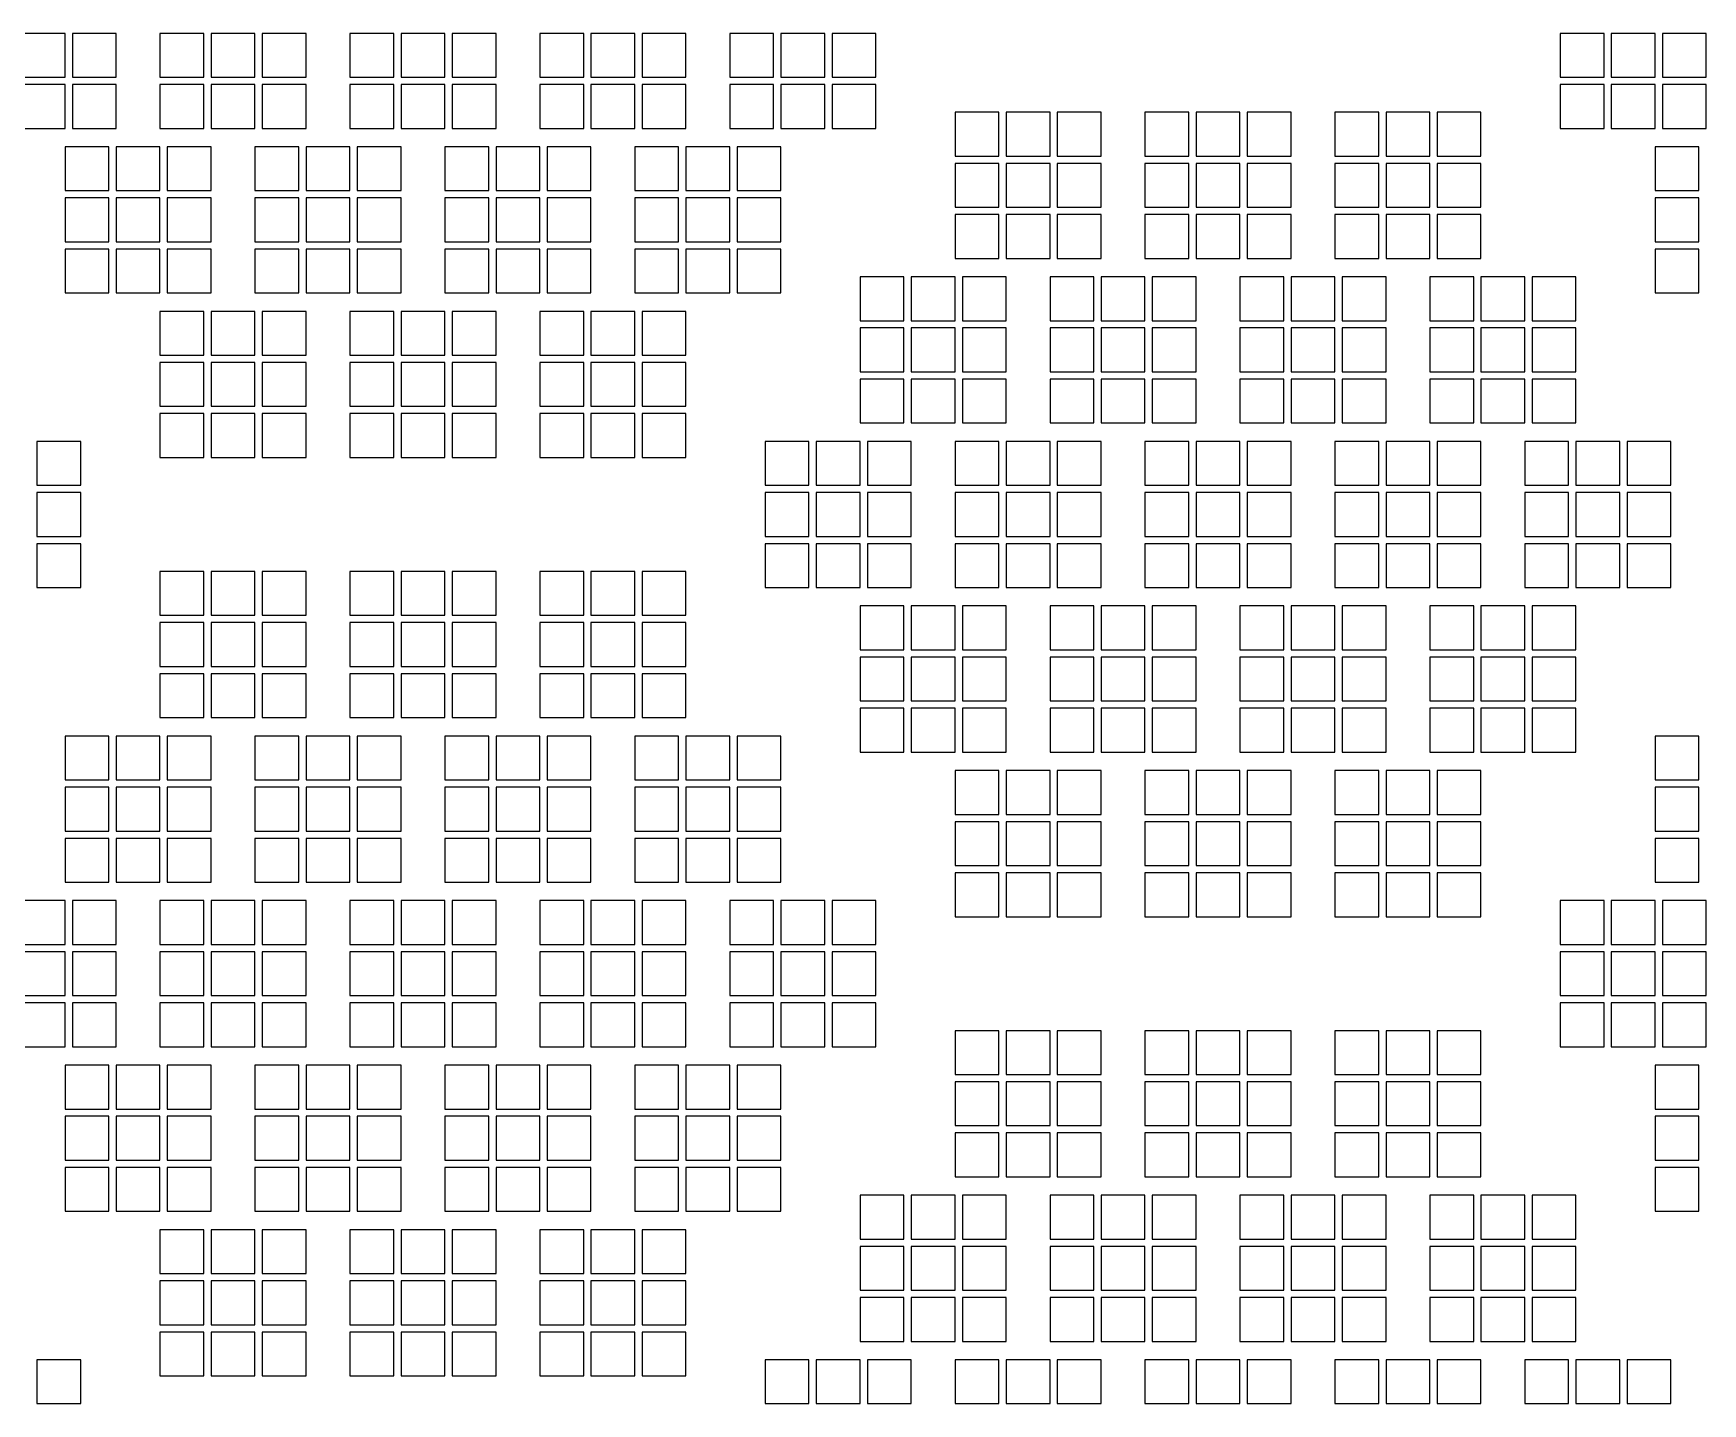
# Model space of a CAD drawing. Extents: x -49 to 54, y -38 to 38.
# Drawn here: x -10.83 to 0.6, y 17.48 to 26.86 of the extents above; entities that cross this region are included whole.
import ezdxf

# ---------------------------------------------------------------- set-up
doc = ezdxf.new("R2010")
doc.units = 0
doc.layers.add('BACK_LAYER', color=5, linetype='CONTINUOUS')

msp = doc.modelspace()

# ---------------------------------------------------------------- linework, layer by layer
at = {"layer": 'BACK_LAYER'}
for points in [[(-10.913, 26.556), (-10.613, 26.556), (-10.613, 26.856), (-10.913, 26.856)], [(-10.563, 26.556), (-10.263, 26.556), (-10.263, 26.856), (-10.563, 26.856)], [(-9.963, 26.556), (-9.663, 26.556), (-9.663, 26.856), (-9.963, 26.856)], [(-9.613, 26.556), (-9.313, 26.556), (-9.313, 26.856), (-9.613, 26.856)], [(-9.263, 26.556), (-8.963, 26.556), (-8.963, 26.856), (-9.263, 26.856)], [(-8.663, 26.556), (-8.363, 26.556), (-8.363, 26.856), (-8.663, 26.856)], [(-8.313, 26.556), (-8.013, 26.556), (-8.013, 26.856), (-8.313, 26.856)], [(-7.963, 26.556), (-7.663, 26.556), (-7.663, 26.856), (-7.963, 26.856)], [(-7.363, 26.556), (-7.063, 26.556), (-7.063, 26.856), (-7.363, 26.856)], [(-7.013, 26.556), (-6.713, 26.556), (-6.713, 26.856), (-7.013, 26.856)], [(-6.663, 26.556), (-6.363, 26.556), (-6.363, 26.856), (-6.663, 26.856)], [(-6.063, 26.556), (-5.763, 26.556), (-5.763, 26.856), (-6.063, 26.856)], [(-5.713, 26.556), (-5.413, 26.556), (-5.413, 26.856), (-5.713, 26.856)], [(-5.363, 26.556), (-5.063, 26.556), (-5.063, 26.856), (-5.363, 26.856)], [(-0.379, 26.556), (-0.079, 26.556), (-0.079, 26.856), (-0.379, 26.856)], [(-0.029, 26.556), (0.271, 26.556), (0.271, 26.856), (-0.029, 26.856)], [(0.321, 26.556), (0.621, 26.556), (0.621, 26.856), (0.321, 26.856)], [(-10.913, 26.206), (-10.613, 26.206), (-10.613, 26.506), (-10.913, 26.506)], [(-10.563, 26.206), (-10.263, 26.206), (-10.263, 26.506), (-10.563, 26.506)], [(-9.963, 26.206), (-9.663, 26.206), (-9.663, 26.506), (-9.963, 26.506)], [(-9.613, 26.206), (-9.313, 26.206), (-9.313, 26.506), (-9.613, 26.506)], [(-9.263, 26.206), (-8.963, 26.206), (-8.963, 26.506), (-9.263, 26.506)], [(-8.663, 26.206), (-8.363, 26.206), (-8.363, 26.506), (-8.663, 26.506)], [(-8.313, 26.206), (-8.013, 26.206), (-8.013, 26.506), (-8.313, 26.506)], [(-7.963, 26.206), (-7.663, 26.206), (-7.663, 26.506), (-7.963, 26.506)], [(-7.363, 26.206), (-7.063, 26.206), (-7.063, 26.506), (-7.363, 26.506)], [(-7.013, 26.206), (-6.713, 26.206), (-6.713, 26.506), (-7.013, 26.506)], [(-6.663, 26.206), (-6.363, 26.206), (-6.363, 26.506), (-6.663, 26.506)], [(-6.063, 26.206), (-5.763, 26.206), (-5.763, 26.506), (-6.063, 26.506)], [(-5.713, 26.206), (-5.413, 26.206), (-5.413, 26.506), (-5.713, 26.506)], [(-5.363, 26.206), (-5.063, 26.206), (-5.063, 26.506), (-5.363, 26.506)], [(-0.379, 26.206), (-0.079, 26.206), (-0.079, 26.506), (-0.379, 26.506)], [(-0.029, 26.206), (0.271, 26.206), (0.271, 26.506), (-0.029, 26.506)], [(0.321, 26.206), (0.621, 26.206), (0.621, 26.506), (0.321, 26.506)], [(-4.521, 26.016), (-4.221, 26.016), (-4.221, 26.316), (-4.521, 26.316)], [(-4.171, 26.016), (-3.871, 26.016), (-3.871, 26.316), (-4.171, 26.316)], [(-3.821, 26.016), (-3.521, 26.016), (-3.521, 26.316), (-3.821, 26.316)], [(-3.221, 26.016), (-2.921, 26.016), (-2.921, 26.316), (-3.221, 26.316)], [(-2.871, 26.016), (-2.571, 26.016), (-2.571, 26.316), (-2.871, 26.316)], [(-2.521, 26.016), (-2.221, 26.016), (-2.221, 26.316), (-2.521, 26.316)], [(-1.921, 26.016), (-1.621, 26.016), (-1.621, 26.316), (-1.921, 26.316)], [(-1.571, 26.016), (-1.271, 26.016), (-1.271, 26.316), (-1.571, 26.316)], [(-1.221, 26.016), (-0.921, 26.016), (-0.921, 26.316), (-1.221, 26.316)], [(-10.613, 25.78), (-10.313, 25.78), (-10.313, 26.08), (-10.613, 26.08)], [(-10.263, 25.78), (-9.963, 25.78), (-9.963, 26.08), (-10.263, 26.08)], [(-9.913, 25.78), (-9.613, 25.78), (-9.613, 26.08), (-9.913, 26.08)], [(-9.313, 25.78), (-9.013, 25.78), (-9.013, 26.08), (-9.313, 26.08)], [(-8.963, 25.78), (-8.663, 25.78), (-8.663, 26.08), (-8.963, 26.08)], [(-8.613, 25.78), (-8.313, 25.78), (-8.313, 26.08), (-8.613, 26.08)], [(-8.013, 25.78), (-7.713, 25.78), (-7.713, 26.08), (-8.013, 26.08)], [(-7.663, 25.78), (-7.363, 25.78), (-7.363, 26.08), (-7.663, 26.08)], [(-7.313, 25.78), (-7.013, 25.78), (-7.013, 26.08), (-7.313, 26.08)], [(-6.713, 25.78), (-6.413, 25.78), (-6.413, 26.08), (-6.713, 26.08)], [(-6.363, 25.78), (-6.063, 25.78), (-6.063, 26.08), (-6.363, 26.08)], [(-6.013, 25.78), (-5.713, 25.78), (-5.713, 26.08), (-6.013, 26.08)], [(0.271, 25.78), (0.571, 25.78), (0.571, 26.08), (0.271, 26.08)], [(-4.521, 25.666), (-4.221, 25.666), (-4.221, 25.966), (-4.521, 25.966)], [(-4.171, 25.666), (-3.871, 25.666), (-3.871, 25.966), (-4.171, 25.966)], [(-3.821, 25.666), (-3.521, 25.666), (-3.521, 25.966), (-3.821, 25.966)], [(-3.221, 25.666), (-2.921, 25.666), (-2.921, 25.966), (-3.221, 25.966)], [(-2.871, 25.666), (-2.571, 25.666), (-2.571, 25.966), (-2.871, 25.966)], [(-2.521, 25.666), (-2.221, 25.666), (-2.221, 25.966), (-2.521, 25.966)], [(-1.921, 25.666), (-1.621, 25.666), (-1.621, 25.966), (-1.921, 25.966)], [(-1.571, 25.666), (-1.271, 25.666), (-1.271, 25.966), (-1.571, 25.966)], [(-1.221, 25.666), (-0.921, 25.666), (-0.921, 25.966), (-1.221, 25.966)], [(-10.613, 25.43), (-10.313, 25.43), (-10.313, 25.73), (-10.613, 25.73)], [(-10.263, 25.43), (-9.963, 25.43), (-9.963, 25.73), (-10.263, 25.73)], [(-9.913, 25.43), (-9.613, 25.43), (-9.613, 25.73), (-9.913, 25.73)], [(-9.313, 25.43), (-9.013, 25.43), (-9.013, 25.73), (-9.313, 25.73)], [(-8.963, 25.43), (-8.663, 25.43), (-8.663, 25.73), (-8.963, 25.73)], [(-8.613, 25.43), (-8.313, 25.43), (-8.313, 25.73), (-8.613, 25.73)], [(-8.013, 25.43), (-7.713, 25.43), (-7.713, 25.73), (-8.013, 25.73)], [(-7.663, 25.43), (-7.363, 25.43), (-7.363, 25.73), (-7.663, 25.73)], [(-7.313, 25.43), (-7.013, 25.43), (-7.013, 25.73), (-7.313, 25.73)], [(-6.713, 25.43), (-6.413, 25.43), (-6.413, 25.73), (-6.713, 25.73)], [(-6.363, 25.43), (-6.063, 25.43), (-6.063, 25.73), (-6.363, 25.73)], [(-6.013, 25.43), (-5.713, 25.43), (-5.713, 25.73), (-6.013, 25.73)], [(0.271, 25.43), (0.571, 25.43), (0.571, 25.73), (0.271, 25.73)], [(-4.521, 25.316), (-4.221, 25.316), (-4.221, 25.616), (-4.521, 25.616)], [(-4.171, 25.316), (-3.871, 25.316), (-3.871, 25.616), (-4.171, 25.616)], [(-3.821, 25.316), (-3.521, 25.316), (-3.521, 25.616), (-3.821, 25.616)], [(-3.221, 25.316), (-2.921, 25.316), (-2.921, 25.616), (-3.221, 25.616)], [(-2.871, 25.316), (-2.571, 25.316), (-2.571, 25.616), (-2.871, 25.616)], [(-2.521, 25.316), (-2.221, 25.316), (-2.221, 25.616), (-2.521, 25.616)], [(-1.921, 25.316), (-1.621, 25.316), (-1.621, 25.616), (-1.921, 25.616)], [(-1.571, 25.316), (-1.271, 25.316), (-1.271, 25.616), (-1.571, 25.616)], [(-1.221, 25.316), (-0.921, 25.316), (-0.921, 25.616), (-1.221, 25.616)], [(-10.613, 25.08), (-10.313, 25.08), (-10.313, 25.38), (-10.613, 25.38)], [(-10.263, 25.08), (-9.963, 25.08), (-9.963, 25.38), (-10.263, 25.38)], [(-9.913, 25.08), (-9.613, 25.08), (-9.613, 25.38), (-9.913, 25.38)], [(-9.313, 25.08), (-9.013, 25.08), (-9.013, 25.38), (-9.313, 25.38)], [(-8.963, 25.08), (-8.663, 25.08), (-8.663, 25.38), (-8.963, 25.38)], [(-8.613, 25.08), (-8.313, 25.08), (-8.313, 25.38), (-8.613, 25.38)], [(-8.013, 25.08), (-7.713, 25.08), (-7.713, 25.38), (-8.013, 25.38)], [(-7.663, 25.08), (-7.363, 25.08), (-7.363, 25.38), (-7.663, 25.38)], [(-7.313, 25.08), (-7.013, 25.08), (-7.013, 25.38), (-7.313, 25.38)], [(-6.713, 25.08), (-6.413, 25.08), (-6.413, 25.38), (-6.713, 25.38)], [(-6.363, 25.08), (-6.063, 25.08), (-6.063, 25.38), (-6.363, 25.38)], [(-6.013, 25.08), (-5.713, 25.08), (-5.713, 25.38), (-6.013, 25.38)], [(0.271, 25.08), (0.571, 25.08), (0.571, 25.38), (0.271, 25.38)], [(-5.171, 24.89), (-4.871, 24.89), (-4.871, 25.19), (-5.171, 25.19)], [(-4.821, 24.89), (-4.521, 24.89), (-4.521, 25.19), (-4.821, 25.19)], [(-4.471, 24.89), (-4.171, 24.89), (-4.171, 25.19), (-4.471, 25.19)], [(-3.871, 24.89), (-3.571, 24.89), (-3.571, 25.19), (-3.871, 25.19)], [(-3.521, 24.89), (-3.221, 24.89), (-3.221, 25.19), (-3.521, 25.19)], [(-3.171, 24.89), (-2.871, 24.89), (-2.871, 25.19), (-3.171, 25.19)], [(-2.571, 24.89), (-2.271, 24.89), (-2.271, 25.19), (-2.571, 25.19)], [(-2.221, 24.89), (-1.921, 24.89), (-1.921, 25.19), (-2.221, 25.19)], [(-1.871, 24.89), (-1.571, 24.89), (-1.571, 25.19), (-1.871, 25.19)], [(-1.271, 24.89), (-0.971, 24.89), (-0.971, 25.19), (-1.271, 25.19)], [(-0.921, 24.89), (-0.621, 24.89), (-0.621, 25.19), (-0.921, 25.19)], [(-0.571, 24.89), (-0.271, 24.89), (-0.271, 25.19), (-0.571, 25.19)], [(-9.963, 24.654), (-9.663, 24.654), (-9.663, 24.954), (-9.963, 24.954)], [(-9.613, 24.654), (-9.313, 24.654), (-9.313, 24.954), (-9.613, 24.954)], [(-9.263, 24.654), (-8.963, 24.654), (-8.963, 24.954), (-9.263, 24.954)], [(-8.663, 24.654), (-8.363, 24.654), (-8.363, 24.954), (-8.663, 24.954)], [(-8.313, 24.654), (-8.013, 24.654), (-8.013, 24.954), (-8.313, 24.954)], [(-7.963, 24.654), (-7.663, 24.654), (-7.663, 24.954), (-7.963, 24.954)], [(-7.363, 24.654), (-7.063, 24.654), (-7.063, 24.954), (-7.363, 24.954)], [(-7.013, 24.654), (-6.713, 24.654), (-6.713, 24.954), (-7.013, 24.954)], [(-6.663, 24.654), (-6.363, 24.654), (-6.363, 24.954), (-6.663, 24.954)], [(-5.171, 24.54), (-4.871, 24.54), (-4.871, 24.84), (-5.171, 24.84)], [(-4.821, 24.54), (-4.521, 24.54), (-4.521, 24.84), (-4.821, 24.84)], [(-4.471, 24.54), (-4.171, 24.54), (-4.171, 24.84), (-4.471, 24.84)], [(-3.871, 24.54), (-3.571, 24.54), (-3.571, 24.84), (-3.871, 24.84)], [(-3.521, 24.54), (-3.221, 24.54), (-3.221, 24.84), (-3.521, 24.84)], [(-3.171, 24.54), (-2.871, 24.54), (-2.871, 24.84), (-3.171, 24.84)], [(-2.571, 24.54), (-2.271, 24.54), (-2.271, 24.84), (-2.571, 24.84)], [(-2.221, 24.54), (-1.921, 24.54), (-1.921, 24.84), (-2.221, 24.84)], [(-1.871, 24.54), (-1.571, 24.54), (-1.571, 24.84), (-1.871, 24.84)], [(-1.271, 24.54), (-0.971, 24.54), (-0.971, 24.84), (-1.271, 24.84)], [(-0.921, 24.54), (-0.621, 24.54), (-0.621, 24.84), (-0.921, 24.84)], [(-0.571, 24.54), (-0.271, 24.54), (-0.271, 24.84), (-0.571, 24.84)], [(-9.963, 24.304), (-9.663, 24.304), (-9.663, 24.604), (-9.963, 24.604)], [(-9.613, 24.304), (-9.313, 24.304), (-9.313, 24.604), (-9.613, 24.604)], [(-9.263, 24.304), (-8.963, 24.304), (-8.963, 24.604), (-9.263, 24.604)], [(-8.663, 24.304), (-8.363, 24.304), (-8.363, 24.604), (-8.663, 24.604)], [(-8.313, 24.304), (-8.013, 24.304), (-8.013, 24.604), (-8.313, 24.604)], [(-7.963, 24.304), (-7.663, 24.304), (-7.663, 24.604), (-7.963, 24.604)], [(-7.363, 24.304), (-7.063, 24.304), (-7.063, 24.604), (-7.363, 24.604)], [(-7.013, 24.304), (-6.713, 24.304), (-6.713, 24.604), (-7.013, 24.604)], [(-6.663, 24.304), (-6.363, 24.304), (-6.363, 24.604), (-6.663, 24.604)], [(-5.171, 24.19), (-4.871, 24.19), (-4.871, 24.49), (-5.171, 24.49)], [(-4.821, 24.19), (-4.521, 24.19), (-4.521, 24.49), (-4.821, 24.49)], [(-4.471, 24.19), (-4.171, 24.19), (-4.171, 24.49), (-4.471, 24.49)], [(-3.871, 24.19), (-3.571, 24.19), (-3.571, 24.49), (-3.871, 24.49)], [(-3.521, 24.19), (-3.221, 24.19), (-3.221, 24.49), (-3.521, 24.49)], [(-3.171, 24.19), (-2.871, 24.19), (-2.871, 24.49), (-3.171, 24.49)], [(-2.571, 24.19), (-2.271, 24.19), (-2.271, 24.49), (-2.571, 24.49)], [(-2.221, 24.19), (-1.921, 24.19), (-1.921, 24.49), (-2.221, 24.49)], [(-1.871, 24.19), (-1.571, 24.19), (-1.571, 24.49), (-1.871, 24.49)], [(-1.271, 24.19), (-0.971, 24.19), (-0.971, 24.49), (-1.271, 24.49)], [(-0.921, 24.19), (-0.621, 24.19), (-0.621, 24.49), (-0.921, 24.49)], [(-0.571, 24.19), (-0.271, 24.19), (-0.271, 24.49), (-0.571, 24.49)], [(-9.963, 23.954), (-9.663, 23.954), (-9.663, 24.254), (-9.963, 24.254)], [(-9.613, 23.954), (-9.313, 23.954), (-9.313, 24.254), (-9.613, 24.254)], [(-9.263, 23.954), (-8.963, 23.954), (-8.963, 24.254), (-9.263, 24.254)], [(-8.663, 23.954), (-8.363, 23.954), (-8.363, 24.254), (-8.663, 24.254)], [(-8.313, 23.954), (-8.013, 23.954), (-8.013, 24.254), (-8.313, 24.254)], [(-7.963, 23.954), (-7.663, 23.954), (-7.663, 24.254), (-7.963, 24.254)], [(-7.363, 23.954), (-7.063, 23.954), (-7.063, 24.254), (-7.363, 24.254)], [(-7.013, 23.954), (-6.713, 23.954), (-6.713, 24.254), (-7.013, 24.254)], [(-6.663, 23.954), (-6.363, 23.954), (-6.363, 24.254), (-6.663, 24.254)], [(-10.805, 23.764), (-10.505, 23.764), (-10.505, 24.064), (-10.805, 24.064)], [(-5.821, 23.764), (-5.521, 23.764), (-5.521, 24.064), (-5.821, 24.064)], [(-5.471, 23.764), (-5.171, 23.764), (-5.171, 24.064), (-5.471, 24.064)], [(-5.121, 23.764), (-4.821, 23.764), (-4.821, 24.064), (-5.121, 24.064)], [(-4.521, 23.764), (-4.221, 23.764), (-4.221, 24.064), (-4.521, 24.064)], [(-4.171, 23.764), (-3.871, 23.764), (-3.871, 24.064), (-4.171, 24.064)], [(-3.821, 23.764), (-3.521, 23.764), (-3.521, 24.064), (-3.821, 24.064)], [(-3.221, 23.764), (-2.921, 23.764), (-2.921, 24.064), (-3.221, 24.064)], [(-2.871, 23.764), (-2.571, 23.764), (-2.571, 24.064), (-2.871, 24.064)], [(-2.521, 23.764), (-2.221, 23.764), (-2.221, 24.064), (-2.521, 24.064)], [(-1.921, 23.764), (-1.621, 23.764), (-1.621, 24.064), (-1.921, 24.064)], [(-1.571, 23.764), (-1.271, 23.764), (-1.271, 24.064), (-1.571, 24.064)], [(-1.221, 23.764), (-0.921, 23.764), (-0.921, 24.064), (-1.221, 24.064)], [(-0.621, 23.764), (-0.321, 23.764), (-0.321, 24.064), (-0.621, 24.064)], [(-0.271, 23.764), (0.029, 23.764), (0.029, 24.064), (-0.271, 24.064)], [(0.079, 23.764), (0.379, 23.764), (0.379, 24.064), (0.079, 24.064)], [(-10.805, 23.414), (-10.505, 23.414), (-10.505, 23.714), (-10.805, 23.714)], [(-5.821, 23.414), (-5.521, 23.414), (-5.521, 23.714), (-5.821, 23.714)], [(-5.471, 23.414), (-5.171, 23.414), (-5.171, 23.714), (-5.471, 23.714)], [(-5.121, 23.414), (-4.821, 23.414), (-4.821, 23.714), (-5.121, 23.714)], [(-4.521, 23.414), (-4.221, 23.414), (-4.221, 23.714), (-4.521, 23.714)], [(-4.171, 23.414), (-3.871, 23.414), (-3.871, 23.714), (-4.171, 23.714)], [(-3.821, 23.414), (-3.521, 23.414), (-3.521, 23.714), (-3.821, 23.714)], [(-3.221, 23.414), (-2.921, 23.414), (-2.921, 23.714), (-3.221, 23.714)], [(-2.871, 23.414), (-2.571, 23.414), (-2.571, 23.714), (-2.871, 23.714)], [(-2.521, 23.414), (-2.221, 23.414), (-2.221, 23.714), (-2.521, 23.714)], [(-1.921, 23.414), (-1.621, 23.414), (-1.621, 23.714), (-1.921, 23.714)], [(-1.571, 23.414), (-1.271, 23.414), (-1.271, 23.714), (-1.571, 23.714)], [(-1.221, 23.414), (-0.921, 23.414), (-0.921, 23.714), (-1.221, 23.714)], [(-0.621, 23.414), (-0.321, 23.414), (-0.321, 23.714), (-0.621, 23.714)], [(-0.271, 23.414), (0.029, 23.414), (0.029, 23.714), (-0.271, 23.714)], [(0.079, 23.414), (0.379, 23.414), (0.379, 23.714), (0.079, 23.714)], [(-10.805, 23.064), (-10.505, 23.064), (-10.505, 23.364), (-10.805, 23.364)], [(-5.821, 23.064), (-5.521, 23.064), (-5.521, 23.364), (-5.821, 23.364)], [(-5.471, 23.064), (-5.171, 23.064), (-5.171, 23.364), (-5.471, 23.364)], [(-5.121, 23.064), (-4.821, 23.064), (-4.821, 23.364), (-5.121, 23.364)], [(-4.521, 23.064), (-4.221, 23.064), (-4.221, 23.364), (-4.521, 23.364)], [(-4.171, 23.064), (-3.871, 23.064), (-3.871, 23.364), (-4.171, 23.364)], [(-3.821, 23.064), (-3.521, 23.064), (-3.521, 23.364), (-3.821, 23.364)], [(-3.221, 23.064), (-2.921, 23.064), (-2.921, 23.364), (-3.221, 23.364)], [(-2.871, 23.064), (-2.571, 23.064), (-2.571, 23.364), (-2.871, 23.364)], [(-2.521, 23.064), (-2.221, 23.064), (-2.221, 23.364), (-2.521, 23.364)], [(-1.921, 23.064), (-1.621, 23.064), (-1.621, 23.364), (-1.921, 23.364)], [(-1.571, 23.064), (-1.271, 23.064), (-1.271, 23.364), (-1.571, 23.364)], [(-1.221, 23.064), (-0.921, 23.064), (-0.921, 23.364), (-1.221, 23.364)], [(-0.621, 23.064), (-0.321, 23.064), (-0.321, 23.364), (-0.621, 23.364)], [(-0.271, 23.064), (0.029, 23.064), (0.029, 23.364), (-0.271, 23.364)], [(0.079, 23.064), (0.379, 23.064), (0.379, 23.364), (0.079, 23.364)], [(-9.963, 22.874), (-9.663, 22.874), (-9.663, 23.174), (-9.963, 23.174)], [(-9.613, 22.874), (-9.313, 22.874), (-9.313, 23.174), (-9.613, 23.174)], [(-9.263, 22.874), (-8.963, 22.874), (-8.963, 23.174), (-9.263, 23.174)], [(-8.663, 22.874), (-8.363, 22.874), (-8.363, 23.174), (-8.663, 23.174)], [(-8.313, 22.874), (-8.013, 22.874), (-8.013, 23.174), (-8.313, 23.174)], [(-7.963, 22.874), (-7.663, 22.874), (-7.663, 23.174), (-7.963, 23.174)], [(-7.363, 22.874), (-7.063, 22.874), (-7.063, 23.174), (-7.363, 23.174)], [(-7.013, 22.874), (-6.713, 22.874), (-6.713, 23.174), (-7.013, 23.174)], [(-6.663, 22.874), (-6.363, 22.874), (-6.363, 23.174), (-6.663, 23.174)], [(-5.171, 22.638), (-4.871, 22.638), (-4.871, 22.938), (-5.171, 22.938)], [(-4.821, 22.638), (-4.521, 22.638), (-4.521, 22.938), (-4.821, 22.938)], [(-4.471, 22.638), (-4.171, 22.638), (-4.171, 22.938), (-4.471, 22.938)], [(-3.871, 22.638), (-3.571, 22.638), (-3.571, 22.938), (-3.871, 22.938)], [(-3.521, 22.638), (-3.221, 22.638), (-3.221, 22.938), (-3.521, 22.938)], [(-3.171, 22.638), (-2.871, 22.638), (-2.871, 22.938), (-3.171, 22.938)], [(-2.571, 22.638), (-2.271, 22.638), (-2.271, 22.938), (-2.571, 22.938)], [(-2.221, 22.638), (-1.921, 22.638), (-1.921, 22.938), (-2.221, 22.938)], [(-1.871, 22.638), (-1.571, 22.638), (-1.571, 22.938), (-1.871, 22.938)], [(-1.271, 22.638), (-0.971, 22.638), (-0.971, 22.938), (-1.271, 22.938)], [(-0.921, 22.638), (-0.621, 22.638), (-0.621, 22.938), (-0.921, 22.938)], [(-0.571, 22.638), (-0.271, 22.638), (-0.271, 22.938), (-0.571, 22.938)], [(-9.963, 22.524), (-9.663, 22.524), (-9.663, 22.824), (-9.963, 22.824)], [(-9.613, 22.524), (-9.313, 22.524), (-9.313, 22.824), (-9.613, 22.824)], [(-9.263, 22.524), (-8.963, 22.524), (-8.963, 22.824), (-9.263, 22.824)], [(-8.663, 22.524), (-8.363, 22.524), (-8.363, 22.824), (-8.663, 22.824)], [(-8.313, 22.524), (-8.013, 22.524), (-8.013, 22.824), (-8.313, 22.824)], [(-7.963, 22.524), (-7.663, 22.524), (-7.663, 22.824), (-7.963, 22.824)], [(-7.363, 22.524), (-7.063, 22.524), (-7.063, 22.824), (-7.363, 22.824)], [(-7.013, 22.524), (-6.713, 22.524), (-6.713, 22.824), (-7.013, 22.824)], [(-6.663, 22.524), (-6.363, 22.524), (-6.363, 22.824), (-6.663, 22.824)], [(-5.171, 22.288), (-4.871, 22.288), (-4.871, 22.588), (-5.171, 22.588)], [(-4.821, 22.288), (-4.521, 22.288), (-4.521, 22.588), (-4.821, 22.588)], [(-4.471, 22.288), (-4.171, 22.288), (-4.171, 22.588), (-4.471, 22.588)], [(-3.871, 22.288), (-3.571, 22.288), (-3.571, 22.588), (-3.871, 22.588)], [(-3.521, 22.288), (-3.221, 22.288), (-3.221, 22.588), (-3.521, 22.588)], [(-3.171, 22.288), (-2.871, 22.288), (-2.871, 22.588), (-3.171, 22.588)], [(-2.571, 22.288), (-2.271, 22.288), (-2.271, 22.588), (-2.571, 22.588)], [(-2.221, 22.288), (-1.921, 22.288), (-1.921, 22.588), (-2.221, 22.588)], [(-1.871, 22.288), (-1.571, 22.288), (-1.571, 22.588), (-1.871, 22.588)], [(-1.271, 22.288), (-0.971, 22.288), (-0.971, 22.588), (-1.271, 22.588)], [(-0.921, 22.288), (-0.621, 22.288), (-0.621, 22.588), (-0.921, 22.588)], [(-0.571, 22.288), (-0.271, 22.288), (-0.271, 22.588), (-0.571, 22.588)], [(-9.963, 22.174), (-9.663, 22.174), (-9.663, 22.474), (-9.963, 22.474)], [(-9.613, 22.174), (-9.313, 22.174), (-9.313, 22.474), (-9.613, 22.474)], [(-9.263, 22.174), (-8.963, 22.174), (-8.963, 22.474), (-9.263, 22.474)], [(-8.663, 22.174), (-8.363, 22.174), (-8.363, 22.474), (-8.663, 22.474)], [(-8.313, 22.174), (-8.013, 22.174), (-8.013, 22.474), (-8.313, 22.474)], [(-7.963, 22.174), (-7.663, 22.174), (-7.663, 22.474), (-7.963, 22.474)], [(-7.363, 22.174), (-7.063, 22.174), (-7.063, 22.474), (-7.363, 22.474)], [(-7.013, 22.174), (-6.713, 22.174), (-6.713, 22.474), (-7.013, 22.474)], [(-6.663, 22.174), (-6.363, 22.174), (-6.363, 22.474), (-6.663, 22.474)], [(-5.171, 21.938), (-4.871, 21.938), (-4.871, 22.238), (-5.171, 22.238)], [(-4.821, 21.938), (-4.521, 21.938), (-4.521, 22.238), (-4.821, 22.238)], [(-4.471, 21.938), (-4.171, 21.938), (-4.171, 22.238), (-4.471, 22.238)], [(-3.871, 21.938), (-3.571, 21.938), (-3.571, 22.238), (-3.871, 22.238)], [(-3.521, 21.938), (-3.221, 21.938), (-3.221, 22.238), (-3.521, 22.238)], [(-3.171, 21.938), (-2.871, 21.938), (-2.871, 22.238), (-3.171, 22.238)], [(-2.571, 21.938), (-2.271, 21.938), (-2.271, 22.238), (-2.571, 22.238)], [(-2.221, 21.938), (-1.921, 21.938), (-1.921, 22.238), (-2.221, 22.238)], [(-1.871, 21.938), (-1.571, 21.938), (-1.571, 22.238), (-1.871, 22.238)], [(-1.271, 21.938), (-0.971, 21.938), (-0.971, 22.238), (-1.271, 22.238)], [(-0.921, 21.938), (-0.621, 21.938), (-0.621, 22.238), (-0.921, 22.238)], [(-0.571, 21.938), (-0.271, 21.938), (-0.271, 22.238), (-0.571, 22.238)], [(-10.613, 21.748), (-10.313, 21.748), (-10.313, 22.048), (-10.613, 22.048)], [(-10.263, 21.748), (-9.963, 21.748), (-9.963, 22.048), (-10.263, 22.048)], [(-9.913, 21.748), (-9.613, 21.748), (-9.613, 22.048), (-9.913, 22.048)], [(-9.313, 21.748), (-9.013, 21.748), (-9.013, 22.048), (-9.313, 22.048)], [(-8.963, 21.748), (-8.663, 21.748), (-8.663, 22.048), (-8.963, 22.048)], [(-8.613, 21.748), (-8.313, 21.748), (-8.313, 22.048), (-8.613, 22.048)], [(-8.013, 21.748), (-7.713, 21.748), (-7.713, 22.048), (-8.013, 22.048)], [(-7.663, 21.748), (-7.363, 21.748), (-7.363, 22.048), (-7.663, 22.048)], [(-7.313, 21.748), (-7.013, 21.748), (-7.013, 22.048), (-7.313, 22.048)], [(-6.713, 21.748), (-6.413, 21.748), (-6.413, 22.048), (-6.713, 22.048)], [(-6.363, 21.748), (-6.063, 21.748), (-6.063, 22.048), (-6.363, 22.048)], [(-6.013, 21.748), (-5.713, 21.748), (-5.713, 22.048), (-6.013, 22.048)], [(0.271, 21.748), (0.571, 21.748), (0.571, 22.048), (0.271, 22.048)], [(-4.521, 21.512), (-4.221, 21.512), (-4.221, 21.812), (-4.521, 21.812)], [(-4.171, 21.512), (-3.871, 21.512), (-3.871, 21.812), (-4.171, 21.812)], [(-3.821, 21.512), (-3.521, 21.512), (-3.521, 21.812), (-3.821, 21.812)], [(-3.221, 21.512), (-2.921, 21.512), (-2.921, 21.812), (-3.221, 21.812)], [(-2.871, 21.512), (-2.571, 21.512), (-2.571, 21.812), (-2.871, 21.812)], [(-2.521, 21.512), (-2.221, 21.512), (-2.221, 21.812), (-2.521, 21.812)], [(-1.921, 21.512), (-1.621, 21.512), (-1.621, 21.812), (-1.921, 21.812)], [(-1.571, 21.512), (-1.271, 21.512), (-1.271, 21.812), (-1.571, 21.812)], [(-1.221, 21.512), (-0.921, 21.512), (-0.921, 21.812), (-1.221, 21.812)], [(-10.613, 21.398), (-10.313, 21.398), (-10.313, 21.698), (-10.613, 21.698)], [(-10.263, 21.398), (-9.963, 21.398), (-9.963, 21.698), (-10.263, 21.698)], [(-9.913, 21.398), (-9.613, 21.398), (-9.613, 21.698), (-9.913, 21.698)], [(-9.313, 21.398), (-9.013, 21.398), (-9.013, 21.698), (-9.313, 21.698)], [(-8.963, 21.398), (-8.663, 21.398), (-8.663, 21.698), (-8.963, 21.698)], [(-8.613, 21.398), (-8.313, 21.398), (-8.313, 21.698), (-8.613, 21.698)], [(-8.013, 21.398), (-7.713, 21.398), (-7.713, 21.698), (-8.013, 21.698)], [(-7.663, 21.398), (-7.363, 21.398), (-7.363, 21.698), (-7.663, 21.698)], [(-7.313, 21.398), (-7.013, 21.398), (-7.013, 21.698), (-7.313, 21.698)], [(-6.713, 21.398), (-6.413, 21.398), (-6.413, 21.698), (-6.713, 21.698)], [(-6.363, 21.398), (-6.063, 21.398), (-6.063, 21.698), (-6.363, 21.698)], [(-6.013, 21.398), (-5.713, 21.398), (-5.713, 21.698), (-6.013, 21.698)], [(0.271, 21.398), (0.571, 21.398), (0.571, 21.698), (0.271, 21.698)], [(-4.521, 21.162), (-4.221, 21.162), (-4.221, 21.462), (-4.521, 21.462)], [(-4.171, 21.162), (-3.871, 21.162), (-3.871, 21.462), (-4.171, 21.462)], [(-3.821, 21.162), (-3.521, 21.162), (-3.521, 21.462), (-3.821, 21.462)], [(-3.221, 21.162), (-2.921, 21.162), (-2.921, 21.462), (-3.221, 21.462)], [(-2.871, 21.162), (-2.571, 21.162), (-2.571, 21.462), (-2.871, 21.462)], [(-2.521, 21.162), (-2.221, 21.162), (-2.221, 21.462), (-2.521, 21.462)], [(-1.921, 21.162), (-1.621, 21.162), (-1.621, 21.462), (-1.921, 21.462)], [(-1.571, 21.162), (-1.271, 21.162), (-1.271, 21.462), (-1.571, 21.462)], [(-1.221, 21.162), (-0.921, 21.162), (-0.921, 21.462), (-1.221, 21.462)], [(-10.613, 21.048), (-10.313, 21.048), (-10.313, 21.348), (-10.613, 21.348)], [(-10.263, 21.048), (-9.963, 21.048), (-9.963, 21.348), (-10.263, 21.348)], [(-9.913, 21.048), (-9.613, 21.048), (-9.613, 21.348), (-9.913, 21.348)], [(-9.313, 21.048), (-9.013, 21.048), (-9.013, 21.348), (-9.313, 21.348)], [(-8.963, 21.048), (-8.663, 21.048), (-8.663, 21.348), (-8.963, 21.348)], [(-8.613, 21.048), (-8.313, 21.048), (-8.313, 21.348), (-8.613, 21.348)], [(-8.013, 21.048), (-7.713, 21.048), (-7.713, 21.348), (-8.013, 21.348)], [(-7.663, 21.048), (-7.363, 21.048), (-7.363, 21.348), (-7.663, 21.348)], [(-7.313, 21.048), (-7.013, 21.048), (-7.013, 21.348), (-7.313, 21.348)], [(-6.713, 21.048), (-6.413, 21.048), (-6.413, 21.348), (-6.713, 21.348)], [(-6.363, 21.048), (-6.063, 21.048), (-6.063, 21.348), (-6.363, 21.348)], [(-6.013, 21.048), (-5.713, 21.048), (-5.713, 21.348), (-6.013, 21.348)], [(0.271, 21.048), (0.571, 21.048), (0.571, 21.348), (0.271, 21.348)], [(-4.521, 20.812), (-4.221, 20.812), (-4.221, 21.112), (-4.521, 21.112)], [(-4.171, 20.812), (-3.871, 20.812), (-3.871, 21.112), (-4.171, 21.112)], [(-3.821, 20.812), (-3.521, 20.812), (-3.521, 21.112), (-3.821, 21.112)], [(-3.221, 20.812), (-2.921, 20.812), (-2.921, 21.112), (-3.221, 21.112)], [(-2.871, 20.812), (-2.571, 20.812), (-2.571, 21.112), (-2.871, 21.112)], [(-2.521, 20.812), (-2.221, 20.812), (-2.221, 21.112), (-2.521, 21.112)], [(-1.921, 20.812), (-1.621, 20.812), (-1.621, 21.112), (-1.921, 21.112)], [(-1.571, 20.812), (-1.271, 20.812), (-1.271, 21.112), (-1.571, 21.112)], [(-1.221, 20.812), (-0.921, 20.812), (-0.921, 21.112), (-1.221, 21.112)], [(-10.913, 20.622), (-10.613, 20.622), (-10.613, 20.922), (-10.913, 20.922)], [(-10.563, 20.622), (-10.263, 20.622), (-10.263, 20.922), (-10.563, 20.922)], [(-9.963, 20.622), (-9.663, 20.622), (-9.663, 20.922), (-9.963, 20.922)], [(-9.613, 20.622), (-9.313, 20.622), (-9.313, 20.922), (-9.613, 20.922)], [(-9.263, 20.622), (-8.963, 20.622), (-8.963, 20.922), (-9.263, 20.922)], [(-8.663, 20.622), (-8.363, 20.622), (-8.363, 20.922), (-8.663, 20.922)], [(-8.313, 20.622), (-8.013, 20.622), (-8.013, 20.922), (-8.313, 20.922)], [(-7.963, 20.622), (-7.663, 20.622), (-7.663, 20.922), (-7.963, 20.922)], [(-7.363, 20.622), (-7.063, 20.622), (-7.063, 20.922), (-7.363, 20.922)], [(-7.013, 20.622), (-6.713, 20.622), (-6.713, 20.922), (-7.013, 20.922)], [(-6.663, 20.622), (-6.363, 20.622), (-6.363, 20.922), (-6.663, 20.922)], [(-6.063, 20.622), (-5.763, 20.622), (-5.763, 20.922), (-6.063, 20.922)], [(-5.713, 20.622), (-5.413, 20.622), (-5.413, 20.922), (-5.713, 20.922)], [(-5.363, 20.622), (-5.063, 20.622), (-5.063, 20.922), (-5.363, 20.922)], [(-0.379, 20.622), (-0.079, 20.622), (-0.079, 20.922), (-0.379, 20.922)], [(-0.029, 20.622), (0.271, 20.622), (0.271, 20.922), (-0.029, 20.922)], [(0.321, 20.622), (0.621, 20.622), (0.621, 20.922), (0.321, 20.922)], [(-10.913, 20.272), (-10.613, 20.272), (-10.613, 20.572), (-10.913, 20.572)], [(-10.563, 20.272), (-10.263, 20.272), (-10.263, 20.572), (-10.563, 20.572)], [(-9.963, 20.272), (-9.663, 20.272), (-9.663, 20.572), (-9.963, 20.572)], [(-9.613, 20.272), (-9.313, 20.272), (-9.313, 20.572), (-9.613, 20.572)], [(-9.263, 20.272), (-8.963, 20.272), (-8.963, 20.572), (-9.263, 20.572)], [(-8.663, 20.272), (-8.363, 20.272), (-8.363, 20.572), (-8.663, 20.572)], [(-8.313, 20.272), (-8.013, 20.272), (-8.013, 20.572), (-8.313, 20.572)], [(-7.963, 20.272), (-7.663, 20.272), (-7.663, 20.572), (-7.963, 20.572)], [(-7.363, 20.272), (-7.063, 20.272), (-7.063, 20.572), (-7.363, 20.572)], [(-7.013, 20.272), (-6.713, 20.272), (-6.713, 20.572), (-7.013, 20.572)], [(-6.663, 20.272), (-6.363, 20.272), (-6.363, 20.572), (-6.663, 20.572)], [(-6.063, 20.272), (-5.763, 20.272), (-5.763, 20.572), (-6.063, 20.572)], [(-5.713, 20.272), (-5.413, 20.272), (-5.413, 20.572), (-5.713, 20.572)], [(-5.363, 20.272), (-5.063, 20.272), (-5.063, 20.572), (-5.363, 20.572)], [(-0.379, 20.272), (-0.079, 20.272), (-0.079, 20.572), (-0.379, 20.572)], [(-0.029, 20.272), (0.271, 20.272), (0.271, 20.572), (-0.029, 20.572)], [(0.321, 20.272), (0.621, 20.272), (0.621, 20.572), (0.321, 20.572)], [(-10.913, 19.922), (-10.613, 19.922), (-10.613, 20.222), (-10.913, 20.222)], [(-10.563, 19.922), (-10.263, 19.922), (-10.263, 20.222), (-10.563, 20.222)], [(-9.963, 19.922), (-9.663, 19.922), (-9.663, 20.222), (-9.963, 20.222)], [(-9.613, 19.922), (-9.313, 19.922), (-9.313, 20.222), (-9.613, 20.222)], [(-9.263, 19.922), (-8.963, 19.922), (-8.963, 20.222), (-9.263, 20.222)], [(-8.663, 19.922), (-8.363, 19.922), (-8.363, 20.222), (-8.663, 20.222)], [(-8.313, 19.922), (-8.013, 19.922), (-8.013, 20.222), (-8.313, 20.222)], [(-7.963, 19.922), (-7.663, 19.922), (-7.663, 20.222), (-7.963, 20.222)], [(-7.363, 19.922), (-7.063, 19.922), (-7.063, 20.222), (-7.363, 20.222)], [(-7.013, 19.922), (-6.713, 19.922), (-6.713, 20.222), (-7.013, 20.222)], [(-6.663, 19.922), (-6.363, 19.922), (-6.363, 20.222), (-6.663, 20.222)], [(-6.063, 19.922), (-5.763, 19.922), (-5.763, 20.222), (-6.063, 20.222)], [(-5.713, 19.922), (-5.413, 19.922), (-5.413, 20.222), (-5.713, 20.222)], [(-5.363, 19.922), (-5.063, 19.922), (-5.063, 20.222), (-5.363, 20.222)], [(-0.379, 19.922), (-0.079, 19.922), (-0.079, 20.222), (-0.379, 20.222)], [(-0.029, 19.922), (0.271, 19.922), (0.271, 20.222), (-0.029, 20.222)], [(0.321, 19.922), (0.621, 19.922), (0.621, 20.222), (0.321, 20.222)], [(-4.521, 19.732), (-4.221, 19.732), (-4.221, 20.032), (-4.521, 20.032)], [(-4.171, 19.732), (-3.871, 19.732), (-3.871, 20.032), (-4.171, 20.032)], [(-3.821, 19.732), (-3.521, 19.732), (-3.521, 20.032), (-3.821, 20.032)], [(-3.221, 19.732), (-2.921, 19.732), (-2.921, 20.032), (-3.221, 20.032)], [(-2.871, 19.732), (-2.571, 19.732), (-2.571, 20.032), (-2.871, 20.032)], [(-2.521, 19.732), (-2.221, 19.732), (-2.221, 20.032), (-2.521, 20.032)], [(-1.921, 19.732), (-1.621, 19.732), (-1.621, 20.032), (-1.921, 20.032)], [(-1.571, 19.732), (-1.271, 19.732), (-1.271, 20.032), (-1.571, 20.032)], [(-1.221, 19.732), (-0.921, 19.732), (-0.921, 20.032), (-1.221, 20.032)], [(-10.613, 19.496), (-10.313, 19.496), (-10.313, 19.796), (-10.613, 19.796)], [(-10.263, 19.496), (-9.963, 19.496), (-9.963, 19.796), (-10.263, 19.796)], [(-9.913, 19.496), (-9.613, 19.496), (-9.613, 19.796), (-9.913, 19.796)], [(-9.313, 19.496), (-9.013, 19.496), (-9.013, 19.796), (-9.313, 19.796)], [(-8.963, 19.496), (-8.663, 19.496), (-8.663, 19.796), (-8.963, 19.796)], [(-8.613, 19.496), (-8.313, 19.496), (-8.313, 19.796), (-8.613, 19.796)], [(-8.013, 19.496), (-7.713, 19.496), (-7.713, 19.796), (-8.013, 19.796)], [(-7.663, 19.496), (-7.363, 19.496), (-7.363, 19.796), (-7.663, 19.796)], [(-7.313, 19.496), (-7.013, 19.496), (-7.013, 19.796), (-7.313, 19.796)], [(-6.713, 19.496), (-6.413, 19.496), (-6.413, 19.796), (-6.713, 19.796)], [(-6.363, 19.496), (-6.063, 19.496), (-6.063, 19.796), (-6.363, 19.796)], [(-6.013, 19.496), (-5.713, 19.496), (-5.713, 19.796), (-6.013, 19.796)], [(0.271, 19.496), (0.571, 19.496), (0.571, 19.796), (0.271, 19.796)], [(-4.521, 19.382), (-4.221, 19.382), (-4.221, 19.682), (-4.521, 19.682)], [(-4.171, 19.382), (-3.871, 19.382), (-3.871, 19.682), (-4.171, 19.682)], [(-3.821, 19.382), (-3.521, 19.382), (-3.521, 19.682), (-3.821, 19.682)], [(-3.221, 19.382), (-2.921, 19.382), (-2.921, 19.682), (-3.221, 19.682)], [(-2.871, 19.382), (-2.571, 19.382), (-2.571, 19.682), (-2.871, 19.682)], [(-2.521, 19.382), (-2.221, 19.382), (-2.221, 19.682), (-2.521, 19.682)], [(-1.921, 19.382), (-1.621, 19.382), (-1.621, 19.682), (-1.921, 19.682)], [(-1.571, 19.382), (-1.271, 19.382), (-1.271, 19.682), (-1.571, 19.682)], [(-1.221, 19.382), (-0.921, 19.382), (-0.921, 19.682), (-1.221, 19.682)], [(-10.613, 19.146), (-10.313, 19.146), (-10.313, 19.446), (-10.613, 19.446)], [(-10.263, 19.146), (-9.963, 19.146), (-9.963, 19.446), (-10.263, 19.446)], [(-9.913, 19.146), (-9.613, 19.146), (-9.613, 19.446), (-9.913, 19.446)], [(-9.313, 19.146), (-9.013, 19.146), (-9.013, 19.446), (-9.313, 19.446)], [(-8.963, 19.146), (-8.663, 19.146), (-8.663, 19.446), (-8.963, 19.446)], [(-8.613, 19.146), (-8.313, 19.146), (-8.313, 19.446), (-8.613, 19.446)], [(-8.013, 19.146), (-7.713, 19.146), (-7.713, 19.446), (-8.013, 19.446)], [(-7.663, 19.146), (-7.363, 19.146), (-7.363, 19.446), (-7.663, 19.446)], [(-7.313, 19.146), (-7.013, 19.146), (-7.013, 19.446), (-7.313, 19.446)], [(-6.713, 19.146), (-6.413, 19.146), (-6.413, 19.446), (-6.713, 19.446)], [(-6.363, 19.146), (-6.063, 19.146), (-6.063, 19.446), (-6.363, 19.446)], [(-6.013, 19.146), (-5.713, 19.146), (-5.713, 19.446), (-6.013, 19.446)], [(0.271, 19.146), (0.571, 19.146), (0.571, 19.446), (0.271, 19.446)], [(-4.521, 19.032), (-4.221, 19.032), (-4.221, 19.332), (-4.521, 19.332)], [(-4.171, 19.032), (-3.871, 19.032), (-3.871, 19.332), (-4.171, 19.332)], [(-3.821, 19.032), (-3.521, 19.032), (-3.521, 19.332), (-3.821, 19.332)], [(-3.221, 19.032), (-2.921, 19.032), (-2.921, 19.332), (-3.221, 19.332)], [(-2.871, 19.032), (-2.571, 19.032), (-2.571, 19.332), (-2.871, 19.332)], [(-2.521, 19.032), (-2.221, 19.032), (-2.221, 19.332), (-2.521, 19.332)], [(-1.921, 19.032), (-1.621, 19.032), (-1.621, 19.332), (-1.921, 19.332)], [(-1.571, 19.032), (-1.271, 19.032), (-1.271, 19.332), (-1.571, 19.332)], [(-1.221, 19.032), (-0.921, 19.032), (-0.921, 19.332), (-1.221, 19.332)], [(-10.613, 18.796), (-10.313, 18.796), (-10.313, 19.096), (-10.613, 19.096)], [(-10.263, 18.796), (-9.963, 18.796), (-9.963, 19.096), (-10.263, 19.096)], [(-9.913, 18.796), (-9.613, 18.796), (-9.613, 19.096), (-9.913, 19.096)], [(-9.313, 18.796), (-9.013, 18.796), (-9.013, 19.096), (-9.313, 19.096)], [(-8.963, 18.796), (-8.663, 18.796), (-8.663, 19.096), (-8.963, 19.096)], [(-8.613, 18.796), (-8.313, 18.796), (-8.313, 19.096), (-8.613, 19.096)], [(-8.013, 18.796), (-7.713, 18.796), (-7.713, 19.096), (-8.013, 19.096)], [(-7.663, 18.796), (-7.363, 18.796), (-7.363, 19.096), (-7.663, 19.096)], [(-7.313, 18.796), (-7.013, 18.796), (-7.013, 19.096), (-7.313, 19.096)], [(-6.713, 18.796), (-6.413, 18.796), (-6.413, 19.096), (-6.713, 19.096)], [(-6.363, 18.796), (-6.063, 18.796), (-6.063, 19.096), (-6.363, 19.096)], [(-6.013, 18.796), (-5.713, 18.796), (-5.713, 19.096), (-6.013, 19.096)], [(0.271, 18.796), (0.571, 18.796), (0.571, 19.096), (0.271, 19.096)], [(-5.171, 18.606), (-4.871, 18.606), (-4.871, 18.906), (-5.171, 18.906)], [(-4.821, 18.606), (-4.521, 18.606), (-4.521, 18.906), (-4.821, 18.906)], [(-4.471, 18.606), (-4.171, 18.606), (-4.171, 18.906), (-4.471, 18.906)], [(-3.871, 18.606), (-3.571, 18.606), (-3.571, 18.906), (-3.871, 18.906)], [(-3.521, 18.606), (-3.221, 18.606), (-3.221, 18.906), (-3.521, 18.906)], [(-3.171, 18.606), (-2.871, 18.606), (-2.871, 18.906), (-3.171, 18.906)], [(-2.571, 18.606), (-2.271, 18.606), (-2.271, 18.906), (-2.571, 18.906)], [(-2.221, 18.606), (-1.921, 18.606), (-1.921, 18.906), (-2.221, 18.906)], [(-1.871, 18.606), (-1.571, 18.606), (-1.571, 18.906), (-1.871, 18.906)], [(-1.271, 18.606), (-0.971, 18.606), (-0.971, 18.906), (-1.271, 18.906)], [(-0.921, 18.606), (-0.621, 18.606), (-0.621, 18.906), (-0.921, 18.906)], [(-0.571, 18.606), (-0.271, 18.606), (-0.271, 18.906), (-0.571, 18.906)], [(-9.963, 18.37), (-9.663, 18.37), (-9.663, 18.67), (-9.963, 18.67)], [(-9.613, 18.37), (-9.313, 18.37), (-9.313, 18.67), (-9.613, 18.67)], [(-9.263, 18.37), (-8.963, 18.37), (-8.963, 18.67), (-9.263, 18.67)], [(-8.663, 18.37), (-8.363, 18.37), (-8.363, 18.67), (-8.663, 18.67)], [(-8.313, 18.37), (-8.013, 18.37), (-8.013, 18.67), (-8.313, 18.67)], [(-7.963, 18.37), (-7.663, 18.37), (-7.663, 18.67), (-7.963, 18.67)], [(-7.363, 18.37), (-7.063, 18.37), (-7.063, 18.67), (-7.363, 18.67)], [(-7.013, 18.37), (-6.713, 18.37), (-6.713, 18.67), (-7.013, 18.67)], [(-6.663, 18.37), (-6.363, 18.37), (-6.363, 18.67), (-6.663, 18.67)], [(-5.171, 18.256), (-4.871, 18.256), (-4.871, 18.556), (-5.171, 18.556)], [(-4.821, 18.256), (-4.521, 18.256), (-4.521, 18.556), (-4.821, 18.556)], [(-4.471, 18.256), (-4.171, 18.256), (-4.171, 18.556), (-4.471, 18.556)], [(-3.871, 18.256), (-3.571, 18.256), (-3.571, 18.556), (-3.871, 18.556)], [(-3.521, 18.256), (-3.221, 18.256), (-3.221, 18.556), (-3.521, 18.556)], [(-3.171, 18.256), (-2.871, 18.256), (-2.871, 18.556), (-3.171, 18.556)], [(-2.571, 18.256), (-2.271, 18.256), (-2.271, 18.556), (-2.571, 18.556)], [(-2.221, 18.256), (-1.921, 18.256), (-1.921, 18.556), (-2.221, 18.556)], [(-1.871, 18.256), (-1.571, 18.256), (-1.571, 18.556), (-1.871, 18.556)], [(-1.271, 18.256), (-0.971, 18.256), (-0.971, 18.556), (-1.271, 18.556)], [(-0.921, 18.256), (-0.621, 18.256), (-0.621, 18.556), (-0.921, 18.556)], [(-0.571, 18.256), (-0.271, 18.256), (-0.271, 18.556), (-0.571, 18.556)], [(-9.963, 18.02), (-9.663, 18.02), (-9.663, 18.32), (-9.963, 18.32)], [(-9.613, 18.02), (-9.313, 18.02), (-9.313, 18.32), (-9.613, 18.32)], [(-9.263, 18.02), (-8.963, 18.02), (-8.963, 18.32), (-9.263, 18.32)], [(-8.663, 18.02), (-8.363, 18.02), (-8.363, 18.32), (-8.663, 18.32)], [(-8.313, 18.02), (-8.013, 18.02), (-8.013, 18.32), (-8.313, 18.32)], [(-7.963, 18.02), (-7.663, 18.02), (-7.663, 18.32), (-7.963, 18.32)], [(-7.363, 18.02), (-7.063, 18.02), (-7.063, 18.32), (-7.363, 18.32)], [(-7.013, 18.02), (-6.713, 18.02), (-6.713, 18.32), (-7.013, 18.32)], [(-6.663, 18.02), (-6.363, 18.02), (-6.363, 18.32), (-6.663, 18.32)], [(-5.171, 17.906), (-4.871, 17.906), (-4.871, 18.206), (-5.171, 18.206)], [(-4.821, 17.906), (-4.521, 17.906), (-4.521, 18.206), (-4.821, 18.206)], [(-4.471, 17.906), (-4.171, 17.906), (-4.171, 18.206), (-4.471, 18.206)], [(-3.871, 17.906), (-3.571, 17.906), (-3.571, 18.206), (-3.871, 18.206)], [(-3.521, 17.906), (-3.221, 17.906), (-3.221, 18.206), (-3.521, 18.206)], [(-3.171, 17.906), (-2.871, 17.906), (-2.871, 18.206), (-3.171, 18.206)], [(-2.571, 17.906), (-2.271, 17.906), (-2.271, 18.206), (-2.571, 18.206)], [(-2.221, 17.906), (-1.921, 17.906), (-1.921, 18.206), (-2.221, 18.206)], [(-1.871, 17.906), (-1.571, 17.906), (-1.571, 18.206), (-1.871, 18.206)], [(-1.271, 17.906), (-0.971, 17.906), (-0.971, 18.206), (-1.271, 18.206)], [(-0.921, 17.906), (-0.621, 17.906), (-0.621, 18.206), (-0.921, 18.206)], [(-0.571, 17.906), (-0.271, 17.906), (-0.271, 18.206), (-0.571, 18.206)], [(-9.963, 17.67), (-9.663, 17.67), (-9.663, 17.97), (-9.963, 17.97)], [(-9.613, 17.67), (-9.313, 17.67), (-9.313, 17.97), (-9.613, 17.97)], [(-9.263, 17.67), (-8.963, 17.67), (-8.963, 17.97), (-9.263, 17.97)], [(-8.663, 17.67), (-8.363, 17.67), (-8.363, 17.97), (-8.663, 17.97)], [(-8.313, 17.67), (-8.013, 17.67), (-8.013, 17.97), (-8.313, 17.97)], [(-7.963, 17.67), (-7.663, 17.67), (-7.663, 17.97), (-7.963, 17.97)], [(-7.363, 17.67), (-7.063, 17.67), (-7.063, 17.97), (-7.363, 17.97)], [(-7.013, 17.67), (-6.713, 17.67), (-6.713, 17.97), (-7.013, 17.97)], [(-6.663, 17.67), (-6.363, 17.67), (-6.363, 17.97), (-6.663, 17.97)], [(-10.805, 17.48), (-10.505, 17.48), (-10.505, 17.78), (-10.805, 17.78)], [(-5.821, 17.48), (-5.521, 17.48), (-5.521, 17.78), (-5.821, 17.78)], [(-5.471, 17.48), (-5.171, 17.48), (-5.171, 17.78), (-5.471, 17.78)], [(-5.121, 17.48), (-4.821, 17.48), (-4.821, 17.78), (-5.121, 17.78)], [(-4.521, 17.48), (-4.221, 17.48), (-4.221, 17.78), (-4.521, 17.78)], [(-4.171, 17.48), (-3.871, 17.48), (-3.871, 17.78), (-4.171, 17.78)], [(-3.821, 17.48), (-3.521, 17.48), (-3.521, 17.78), (-3.821, 17.78)], [(-3.221, 17.48), (-2.921, 17.48), (-2.921, 17.78), (-3.221, 17.78)], [(-2.871, 17.48), (-2.571, 17.48), (-2.571, 17.78), (-2.871, 17.78)], [(-2.521, 17.48), (-2.221, 17.48), (-2.221, 17.78), (-2.521, 17.78)], [(-1.921, 17.48), (-1.621, 17.48), (-1.621, 17.78), (-1.921, 17.78)], [(-1.571, 17.48), (-1.271, 17.48), (-1.271, 17.78), (-1.571, 17.78)], [(-1.221, 17.48), (-0.921, 17.48), (-0.921, 17.78), (-1.221, 17.78)], [(-0.621, 17.48), (-0.321, 17.48), (-0.321, 17.78), (-0.621, 17.78)], [(-0.271, 17.48), (0.029, 17.48), (0.029, 17.78), (-0.271, 17.78)], [(0.079, 17.48), (0.379, 17.48), (0.379, 17.78), (0.079, 17.78)]]:
    msp.add_lwpolyline(points, close=True, dxfattribs=at)

doc.saveas('drawing.dxf')
